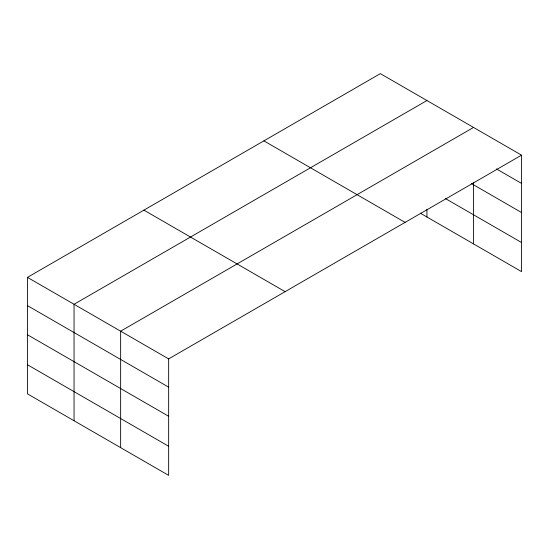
<?xml version="1.0" encoding="UTF-8"?>
<svg xmlns="http://www.w3.org/2000/svg" width="549" height="549" viewBox="0 0 549 549"><rect width="100%" height="100%" fill="white"/><g stroke="black" fill="none" stroke-linecap="round" stroke-linejoin="round"><path stroke-width="0.82" d="M473.54 182.234L473.54 243.907M420.287 213.163L521.55 271.625L521.55 155.154L380.347 73.635L27.45 277.375L27.45 393.846L168.653 475.365L168.653 358.895L27.45 277.375M426.944 100.536L74.046 304.276L74.046 420.747M473.54 127.437L120.643 331.177L120.643 447.648M168.653 358.895L521.55 155.154M496.44 168.914L521.55 183.414M471.323 183.524L521.55 212.525M445.438 198.573L521.55 242.514M263.891 140.867L405.093 222.393M143.907 210.143L285.109 291.663M27.45 305.635L168.653 387.155M27.45 334.746L168.653 416.266M27.45 364.735L168.653 446.262M426.944 209.299L426.944 217.006"/></g></svg>
